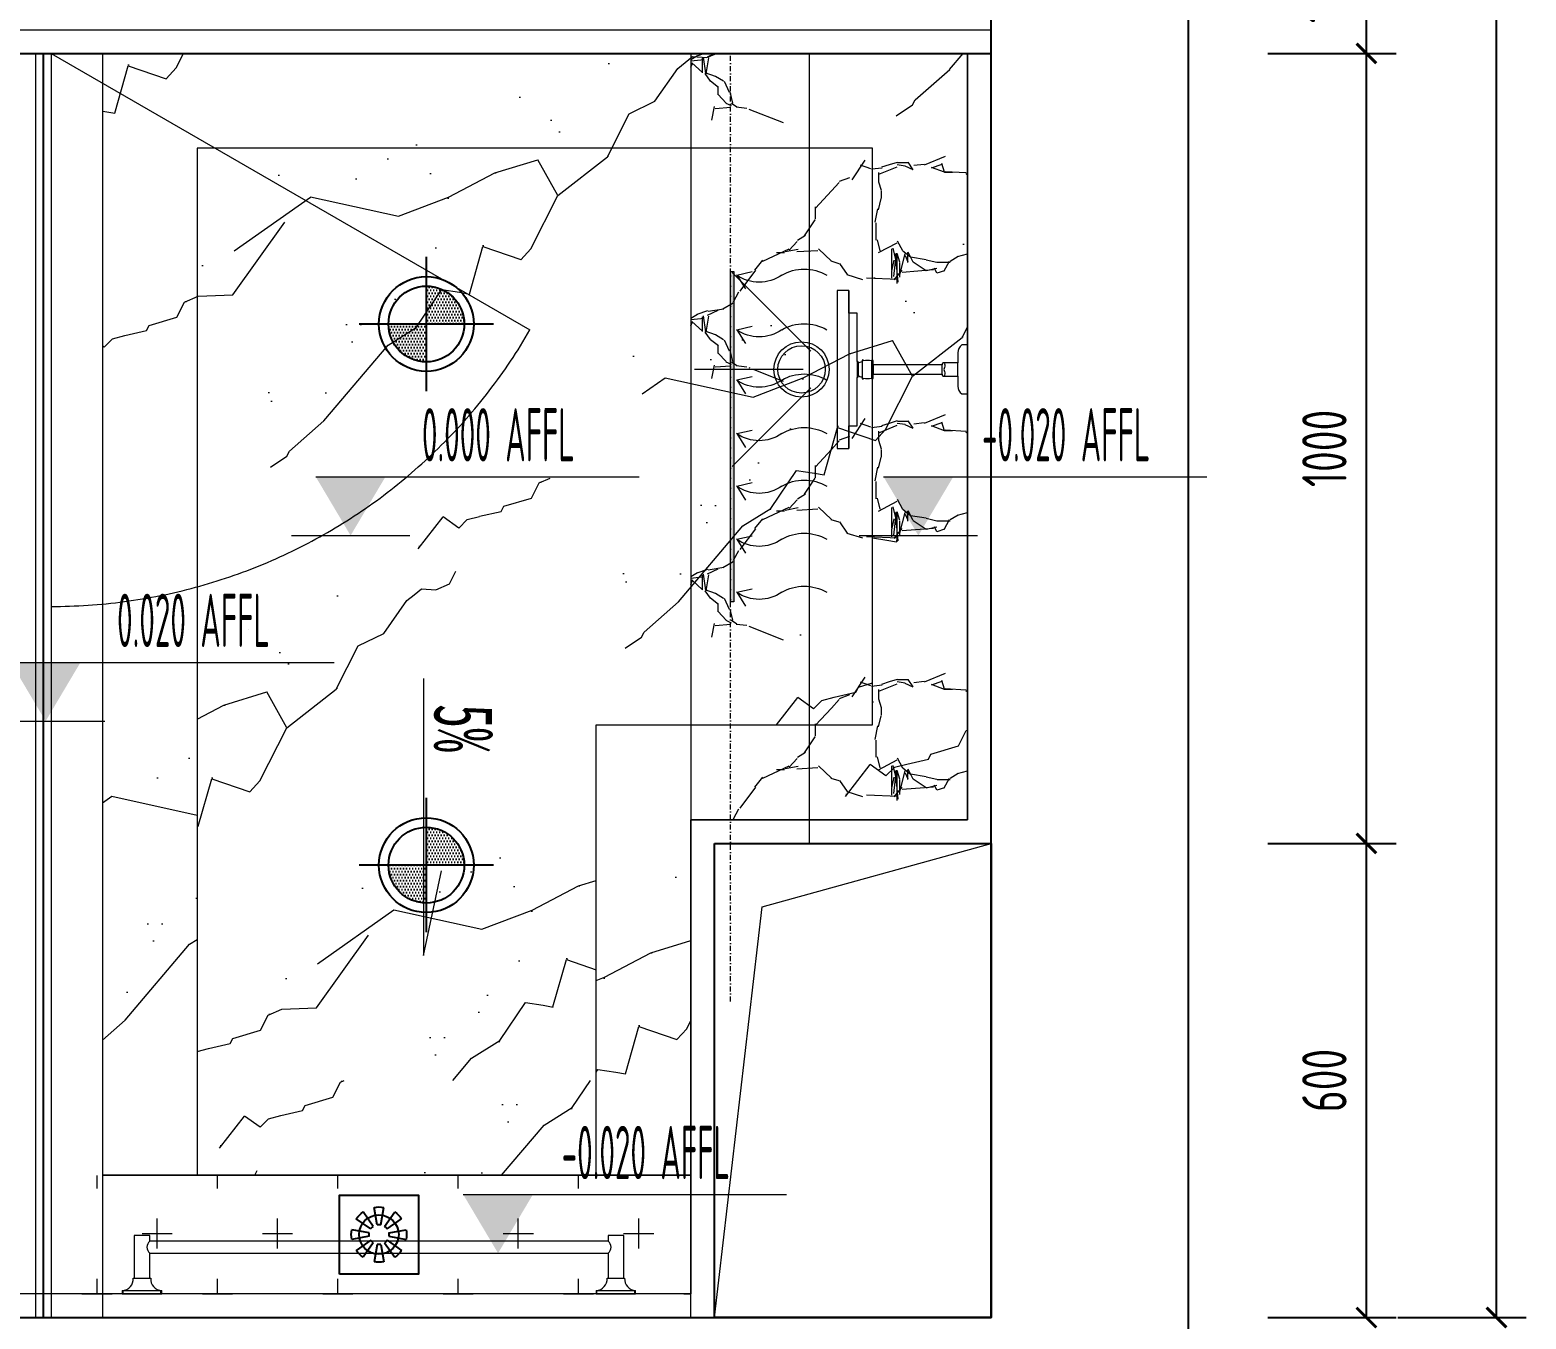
# Model space of a CAD drawing. Header units: millimetres. Extents: x 3162 to 221128, y -144913 to 11496.
# Drawn here: x 20279 to 22174, y -23200 to -21568 of the extents above; entities that cross this region are included whole.
import ezdxf
from ezdxf.enums import TextEntityAlignment as Align

# ---------------------------------------------------------------- set-up
doc = ezdxf.new("R2010")
doc.units = ezdxf.units.MM
doc.header["$LTSCALE"] = 10
doc.linetypes.add('DASHDOT2', pattern=[12.7, 6.35, -3.175, 0, -3.175])
doc.linetypes.add('HIDDEN', pattern=[9.525, 6.35, -3.175])
doc.layers.get('Defpoints').update_dxf_attribs({"color": 250})
for name, color, linetype, lineweight in [('FC-Material【地坪分割线】', 138, 'Continuous', 0), ('FF-Complete【墙体完成线】', 6, 'Continuous', 0), ('FF-FIXT【洁具】', 31, 'Continuous', 0), ('Fine【细线】', 250, 'Continuous', 0), ('RC-dimensions', 44, 'Continuous', 0), ('RC-Lamplight【灯带】', 205, 'DASHDOT2', 0), ('RC-Lamps【天花灯具】', 2, 'Continuous', 0), ('RC-Modelling【天花造型】', 30, 'Continuous', 0)]:
    doc.layers.add(name, color=color, linetype=linetype, lineweight=lineweight)
for name, color, linetype in [('SYMBOL【符号】', 136, 'Continuous'), ('T★★05-天花灯具', 4, 'Continuous'), ('WALL_NEW【新建墙体】', 4, 'Continuous'), ('WALL【墙体】', 7, 'Continuous'), ('图层5', 251, 'Continuous'), ('屋面', 4, 'Continuous')]:
    doc.layers.add(name, color=color, linetype=linetype)
doc.styles.add('尺寸标注', font='ARCHS.SHX', dxfattribs={"width": 0.8})
doc.styles.add('文字', font='')
doc.styles.add('标高', font='ARCHS.SHX', dxfattribs={"width": 0.5})
doc.styles.get('文字').set_extended_font_data('SimSun')
doc.dimstyles.new('海龙1：25', dxfattribs={"dimscale": 25, "dimtxt": 2.25, "dimasz": 1, "dimexe": 1.5, "dimexo": 1, "dimgap": 1, "dimtad": 1, "dimdec": 0, "dimrnd": 5, "dimdsep": 46, "dimtxsty": '尺寸标注', "dimblk": 'ARCHTICK', "dimblk1": 'ARCHTICK', "dimblk2": 'ARCHTICK', "dimcen": 1, "dimclrd": 44, "dimclre": 44, "dimclrt": 2, "dimadec": 0, "dimazin": 0, "dimtfac": 1, "dimtdec": 0, "dimtix": 1, "dimtmove": 2, "dimatfit": 3, "dimldrblk": 'hl_arrow2', "dimfxl": 5, "dimfxlon": 1, "dimarcsym": 0})

# ---------------------------------------------------------------- blocks, each defined once
blk = doc.blocks.new('_ArchTick')
at = {"color": 2, "linetype": 'ByBlock', "const_width": 0.15}
blk.add_lwpolyline([(-0.5, -0.5), (0.5, 0.5)], dxfattribs=at)
blk = doc.blocks.new('*D848')
at = {"layer": 'Defpoints', "color": 0, "transparency": 16777216}
for p in [(21671.4, -22597.6), (21971.4, -22597.6), (21671.4, -23197.6)]:
    blk.add_point(p, dxfattribs=at)
at = {"layer": 'RC-dimensions', "color": 44, "lineweight": -2, "transparency": 16777216}
for p, q in [((21846.4, -22597.6), (22008.9, -22597.6)), ((21971.4, -23197.6), (21971.4, -22597.6)), ((21846.4, -23197.6), (22008.9, -23197.6))]:
    blk.add_line(p, q, dxfattribs=at)
at = {"layer": 'RC-dimensions', "color": 44, "lineweight": -2, "transparency": 16777216, "xscale": 25, "yscale": 25, "zscale": 25}
for p, rotation in [((21971.4, -22597.6), 90), ((21971.4, -23197.6), 270)]:
    blk.add_blockref('_ArchTick', p, dxfattribs=dict(at, rotation=rotation))
at = {"layer": 'RC-dimensions', "color": 2, "transparency": 16777216, "insert": (21918.2, -22897.6), "char_height": 56.25, "attachment_point": 5, "rotation": 90, "style": '尺寸标注'}
blk.add_mtext('600', dxfattribs=at)
blk = doc.blocks.new('hl_arrow2')
at = {"color": 2}
blk.add_line((-0.221, 0), (-1, 0), dxfattribs=at)
blk.add_lwpolyline([(-0.221, 0), (-0.861, -0.689), (-0.654, -0.862), (0, 0), (-0.654, 0.862), (-0.861, 0.689)], close=True, dxfattribs=at)
for points in [[(-0.861, 0.689), (-0.654, 0.862), (-0.221, 0), (0, 0)], [(-0.861, -0.689), (-0.654, -0.862), (-0.221, 0), (0, 0)]]:
    blk.add_solid(points, dxfattribs=at)
blk = doc.blocks.new('*D849')
at = {"layer": 'Defpoints', "color": 0, "transparency": 16777216}
for p in [(21671.4, -21597.6), (21971.4, -21597.6), (21671.4, -22597.6)]:
    blk.add_point(p, dxfattribs=at)
at = {"layer": 'RC-dimensions', "color": 44, "lineweight": -2, "transparency": 16777216}
for p, q in [((21846.4, -21597.6), (22008.9, -21597.6)), ((21971.4, -22597.6), (21971.4, -21597.6)), ((21846.4, -22597.6), (22008.9, -22597.6))]:
    blk.add_line(p, q, dxfattribs=at)
at = {"layer": 'RC-dimensions', "color": 44, "lineweight": -2, "transparency": 16777216, "xscale": 25, "yscale": 25, "zscale": 25}
for p, rotation in [((21971.4, -21597.6), 90), ((21971.4, -22597.6), 270)]:
    blk.add_blockref('_ArchTick', p, dxfattribs=dict(at, rotation=rotation))
at = {"layer": 'RC-dimensions', "color": 2, "transparency": 16777216, "insert": (21918.2, -22097.6), "char_height": 56.25, "attachment_point": 5, "rotation": 90, "style": '尺寸标注'}
blk.add_mtext('1000', dxfattribs=at)
blk = doc.blocks.new('*D850')
at = {"layer": 'Defpoints', "color": 0, "transparency": 16777216}
for p in [(21846.4, -19847.6), (22136.1, -19847.6), (21846.4, -23197.6)]:
    blk.add_point(p, dxfattribs=at)
at = {"layer": 'RC-dimensions', "color": 44, "lineweight": -2, "transparency": 16777216}
for p, q in [((22011.1, -19847.6), (22173.6, -19847.6)), ((22136.1, -23197.6), (22136.1, -19847.6)), ((22011.1, -23197.6), (22173.6, -23197.6))]:
    blk.add_line(p, q, dxfattribs=at)
at = {"layer": 'RC-dimensions', "color": 44, "lineweight": -2, "transparency": 16777216, "xscale": 25, "yscale": 25, "zscale": 25}
for p, rotation in [((22136.1, -19847.6), 90), ((22136.1, -23197.6), 270)]:
    blk.add_blockref('_ArchTick', p, dxfattribs=dict(at, rotation=rotation))
at = {"layer": 'RC-dimensions', "color": 2, "transparency": 16777216, "insert": (22080.6, -21492.6), "char_height": 56.25, "attachment_point": 5, "rotation": 90, "style": '尺寸标注'}
blk.add_mtext('3350', dxfattribs=at)
blk = doc.blocks.new('花洒平面')
at = {"color": 8}
for p, q in [((0, 207.8), (0, 345.7)), ((-23.2, 198.2), (-122.7, 297.6)), ((23.2, 198.2), (122.7, 297.6)), ((100, 150), (-100, 150)), ((10, 139.4), (-10, 139.4)), ((9.5, 133.4), (-9.5, 133.4)), ((7.6, 138.4), (-7.5, 138.4)), ((11, 121.4), (-11, 121.4)), ((6, 119.4), (-6, 119.4)), ((-6.5, 32), (6.5, 32)), ((-8.5, 12), (8.5, 12))]:
    blk.add_line(p, q, dxfattribs=at)
blk.add_lwpolyline([(11, 131.4, 0.992115), (11, 133.4), (9.5, 133.4, 0.130917), (7.6, 138.4), (9.5, 138.4, 0.413995), (10, 139.4), (71.3, 139.4), (71.3, 150), (100, 150), (100, 165), (-100, 165), (-100, 150), (-71.3, 150), (-71.3, 139.4), (-10, 139.4, 0.413995), (-9.5, 138.4), (-7.5, 138.4, 0.130917), (-9.5, 133.4), (-11, 133.4, 0.992115), (-11, 131.4, 0.003958), (-11, 131.4, 0.080962), (-11, 121.4, 1), (-11, 119.4), (-6, 119.4), (-6, 32), (-6.5, 32, 0.414214), (-8.5, 30), (-8.5, 12), (-21, 12, 0.261972), (-31, 7), (-31, 0), (31, 0), (31, 7, 0.261972), (21, 12), (8.5, 12), (8.5, 30, 0.414214), (6.5, 32), (6, 32), (6, 119.4), (11, 119.4, 1), (11, 121.4, 0.080962), (11, 131.4)], format="xyb")
blk.add_lwpolyline([(8.5, 30, -0.375464), (2.6, 29, 0.238002), (-2.6, 29, -0.375464), (-8.5, 30)], format="xyb", dxfattribs=at)
for radius in [35, 30]:
    blk.add_circle((0, 210), radius, dxfattribs=at)
blk = doc.blocks.new('DOORBLK101')
blk.add_line((-0.5, 0), (0, 0.866))
at = {"color": 8, "linetype": 'HIDDEN', "ltscale": 10}
blk.add_arc((-0.5, 0), 1, 0, 60, dxfattribs=at)
blk = doc.blocks.new('*D853')
at = {"layer": 'Defpoints', "color": 0, "transparency": 16777216}
for p in [(21671.4, -21447.6), (21971.4, -21447.6), (21671.4, -21597.6)]:
    blk.add_point(p, dxfattribs=at)
at = {"layer": 'RC-dimensions', "color": 44, "lineweight": -2, "transparency": 16777216}
for p, q in [((21846.4, -21447.6), (22008.9, -21447.6)), ((21971.4, -21597.6), (21971.4, -21447.6)), ((21846.4, -21597.6), (22008.9, -21597.6))]:
    blk.add_line(p, q, dxfattribs=at)
at = {"layer": 'RC-dimensions', "color": 44, "lineweight": -2, "transparency": 16777216, "xscale": 25, "yscale": 25, "zscale": 25}
for p, rotation in [((21971.4, -21447.6), 90), ((21971.4, -21597.6), 270)]:
    blk.add_blockref('_ArchTick', p, dxfattribs=dict(at, rotation=rotation))
at = {"layer": 'RC-dimensions', "color": 2, "transparency": 16777216, "insert": (21918.2, -21522.6), "char_height": 56.25, "attachment_point": 5, "rotation": 90, "style": '尺寸标注'}
blk.add_mtext('150', dxfattribs=at)
blk = doc.blocks.new('海龙工具_毛巾架平面')
at = {"linetype": 'ByBlock', "lineweight": 0}
for p, q in [((-323.6, 0.4), (-323.6, 4.4)), ((-275.6, 0.4), (-275.6, 4.4)), ((276.4, 0.4), (276.4, 4.4)), ((324.4, 0.4), (324.4, 4.4))]:
    blk.add_line(p, q, dxfattribs=at)
for points in [[(-289.6, 66.9), (-289.6, 74.4), (-309.6, 74.4), (-309.6, 20.4)], [(290.4, 66.9), (-289.6, 66.9)], [(310.4, 20.2), (310.4, 74.4), (290.4, 74.4), (290.4, 66.9)], [(-289.6, 20.2), (-289.6, 51.9)], [(-289.6, 51.9), (290.4, 51.9)], [(290.4, 51.9), (290.4, 20.4)]]:
    blk.add_lwpolyline(points)
for points in [[(-324.6, 4.4, 0.406293), (-310.6, 20.4), (-288.6, 20.4, 0.411692), (-274.6, 4.4)], [(275.4, 4.4, 0.406293), (289.4, 20.4), (311.4, 20.4, 0.411692), (325.4, 4.4)]]:
    blk.add_lwpolyline(points, format="xyb", dxfattribs=at)
for points in [[(-274.6, 0.4), (-274.6, 4.4), (-324.6, 4.4), (-324.6, 0.4)], [(325.4, 0.4), (325.4, 4.4), (275.4, 4.4), (275.4, 0.4)]]:
    blk.add_lwpolyline(points, close=True, dxfattribs=at)
at = {"color": 250}
for centre, start, end in [((-284.3, 59.4), 125.0015, 234.9985), ((285.2, 59.4), 305.0015, 54.9985)]:
    blk.add_arc(centre, 9.16, start, end, dxfattribs=at)
blk = doc.blocks.new('卫_毛巾架')
blk.add_blockref('海龙工具_毛巾架平面', (0, -0.4))
blk = doc.blocks.new('排气')
at = {"lineweight": 0}
blk.add_hatch(color=256, dxfattribs=at).paths.add_polyline_path([(5.5, 266.1), (0, 266.1), (0, -266.1), (5.5, -266.1)])
for p, q in [((10.1, 250.8), (24.3, 273.1)), ((10.1, 250.8), (35.1, 245.1)), ((10.1, 165.3), (24.3, 187.7)), ((10.1, 165.3), (35.1, 159.7)), ((10.1, 79.9), (24.3, 102.2)), ((10.1, 79.9), (35.1, 74.2)), ((10.1, -4.8), (24.3, 17.5)), ((10.1, -4.8), (35.1, -10.5)), ((10.1, -91.2), (24.3, -68.8)), ((10.1, -91.2), (35.1, -96.8)), ((10.1, -172.1), (24.3, -149.8)), ((10.1, -172.1), (35.1, -177.8)), ((10.1, -260.1), (24.3, -237.8)), ((10.1, -260.1), (35.1, -265.8))]:
    blk.add_line(p, q, dxfattribs=at)
blk.add_lwpolyline([(5.5, 266.1), (0, 266.1), (0, -266.1), (5.5, -266.1)], close=True, dxfattribs=at)
for centre, major_axis, start_param, end_param in [((46.3, 199.4), (44.5, 44.5), 0.170276, 1.40052), ((118.9, 313.4), (51.2, -51.2), 4.972928, 6.022646), ((46.3, 114), (44.5, 44.5), 0.170276, 1.40052), ((118.9, 228), (51.2, -51.2), 4.972928, 6.022646), ((46.3, 28.5), (44.5, 44.5), 0.170276, 1.40052), ((118.9, 142.5), (51.2, -51.2), 4.972928, 6.022646), ((46.3, -56.2), (44.5, 44.5), 0.170276, 1.40052), ((118.9, 57.8), (51.2, -51.2), 4.972928, 6.022646), ((46.3, -142.5), (44.5, 44.5), 0.170276, 1.40052), ((118.9, -28.5), (51.2, -51.2), 4.972928, 6.022646), ((46.3, -223.5), (44.5, 44.5), 0.170276, 1.40052), ((118.9, -109.5), (51.2, -51.2), 4.972928, 6.022646), ((46.3, -311.5), (44.5, 44.5), 0.170276, 1.40052), ((118.9, -197.5), (51.2, -51.2), 4.972928, 6.022646)]:
    blk.add_ellipse(centre, major_axis=major_axis, ratio=1, start_param=start_param, end_param=end_param, dxfattribs=at)
blk = doc.blocks.new('海龙_05068579')
at = {"layer": 'T★★05-天花灯具'}
h = blk.add_hatch(dxfattribs=at)
h.set_pattern_fill('DOTS', color=250, scale=300.055998, style=0)
h.set_pattern_definition([(0, (-1006.7902, 1050.705), (1.905356, 3.810711), [0, -3.810711])])
edge = h.paths.add_edge_path()
edge.add_line((0, 48), (0, 0))
edge.add_line((0, 0), (48, 0))
edge.add_ellipse((0, 0), major_axis=(33.9, 33.9), ratio=1, start_angle=315, end_angle=405)
edge = h.paths.add_edge_path()
edge.add_line((0, 0), (-48, 0))
edge.add_ellipse((0, 0), major_axis=(33.9, 33.9), ratio=1, start_angle=135, end_angle=225)
edge.add_line((0, -48), (0, 0))
at = {"layer": 'T★★05-天花灯具', "color": 8}
for p, q in [((0, -85), (0, 85)), ((85, 0), (-85, 0))]:
    blk.add_line(p, q, dxfattribs=at)
at = {"layer": 'T★★05-天花灯具'}
blk.add_ellipse((0, 0), major_axis=(42.4, 42.4), ratio=1, start_param=5.497787, end_param=11.780972, dxfattribs=at)
at = {"layer": 'T★★05-天花灯具', "color": 8}
blk.add_ellipse((0, 0), major_axis=(33.9, 33.9), ratio=1, start_param=5.497787, end_param=11.780972, dxfattribs=at)
blk = doc.blocks.new('dsfdsdgds')
at = {"layer": '图层5'}
for p, q in [((372350.7, 3775), (372337.8, 3793.4)), ((372355.7, 3777.1), (372351.8, 3799.2)), ((372360, 3777.1), (372363.9, 3799.2)), ((372365.1, 3775), (372377.9, 3793.4)), ((372345.5, 3766.9), (372323.4, 3770.8)), ((372347.6, 3771.9), (372329.2, 3784.8)), ((372368.2, 3771.9), (372386.5, 3784.8)), ((372370.2, 3766.9), (372392.3, 3770.8)), ((372345.5, 3762.5), (372323.4, 3758.6)), ((372347.6, 3757.5), (372329.2, 3744.6)), ((372350.7, 3754.4), (372337.8, 3736)), ((372355.7, 3752.3), (372351.8, 3730.2)), ((372360, 3752.3), (372363.9, 3730.2)), ((372365.1, 3754.4), (372377.9, 3736)), ((372368.2, 3757.5), (372386.5, 3744.6)), ((372370.2, 3762.5), (372392.3, 3758.6))]:
    blk.add_line(p, q, dxfattribs=at)
for radius, start, end in [(35, 125, 145), (35, 80, 100), (35, 35, 55), (35, 170, 190), (12.6, 125, 145), (12.6, 80, 100), (12.6, 35, 55), (35, 350, 10), (12.6, 170, 190), (12.6, 215, 235), (12.6, 260, 280), (12.6, 305, 325), (12.6, 350, 10), (35, 215, 235), (35, 305, 325), (35, 260, 280)]:
    blk.add_arc((372357.9, 3764.7), radius, start, end, dxfattribs=at)
at = {"layer": '屋面'}
blk.add_lwpolyline([(372307.9, 3714.7), (372407.9, 3714.7), (372407.9, 3814.7), (372307.9, 3814.7)], close=True, dxfattribs=at)
blk = doc.blocks.new('hl_ElevationD-A2')
blk.add_hatch(color=150).paths.add_polyline_path([(1.469, 2.475), (0, 0), (-1.469, 2.475)])
at = {"color": 150}
for p, q in [((-1.469, 2.475), (12.173, 2.475)), ((-2.5, 0), (2.5, 0))]:
    blk.add_line(p, q, dxfattribs=at)
blk.add_lwpolyline([(0.998, 2.475), (1.469, 2.475)], dxfattribs=at)
at = {"color": 2, "style": '标高', "width": 0.8, "flags": 8}
blk.add_attdef('HEIGHT', text='', height=2.25, dxfattribs=at).set_placement((6.234, 4.25), align=Align.MIDDLE_CENTER)
blk = doc.blocks.new('hl_Connection-A2')
at = {"color": 130, "linetype": 'Continuous'}
blk.add_lwpolyline([(0, 0), (14.018, 0), (9.738, 0.897)], dxfattribs=at)
at = {"color": 2, "style": '文字', "width": 0.6}
blk.add_text('5%%%', height=3, dxfattribs=at).set_placement((1.285, 0.553))

msp = doc.modelspace()

# ---------------------------------------------------------------- hatches: boundary and pattern name
at = {"layer": 'FC-Material【地坪分割线】'}
h = msp.add_hatch(dxfattribs=at)
h.set_pattern_fill('大理石', color=8, scale=80, angle=333, style=0, pattern_type=2)
h.set_pattern_definition([(14.987, (19696.58, -23306.99), (1241.3514, 215.9785), [16.144, -3374.17]), (41.1986, (19471.3, -23220.48), (1135.501, 1118.3906), [58.16, -4013.025]), (33.9454, (19447.53, -23240.694), (792.284, 444.7898), [24.71, -5164.29]), (63, (19468.03, -23226.9), (449.07, -228.81), [7.2, -748.8]), (44.565, (19685.77, -23317.64), (343.217, 673.6), [15.18, -1578.61]), (144.4692, (19685.77, -23317.64), (-449.0673, 228.8112), [24.27, -5072.116]), (52.2157, (19634.58, -23344.08), (1821.9346, 2465.5925), [51.306, -5335.84]), (35.133, (19401.312, -22966.641), (3512.35322, 2452.75984), [118.095, -24681.828]), (333, (19458.1, -22871.2), (343.22, 673.6), [0, -504]), (37.983, (19811.323, -22896.766), (1927.785, 1563.1804), [79.454, -8263.23]), (54.4391, (19848.882, -23251.255), (3987.08591, 5604.78592), [112.857, -23587.202]), (55.875, (19631.88, -23063.92), (2165.15134, 3139.19346), [58.048, -12132.085]), (49.7595, (19515.06, -23182.173), (1478.71774, 1791.99157), [125.743, -13077.228]), (333, (19445.2, -23146.2), (343.22, 673.6), [0, -504]), (333, (19448.8, -23157.06), (343.22, 673.6), [0, -504]), (333, (19517.64, -23146.74), (343.22, 673.6), [0, -504]), (333, (19543.6, -23060.1), (343.22, 673.6), [0, -504]), (32.0362, (19596.29, -23086.19), (792.2841, 444.78976), [41.983, -8774.416]), (333, (19631.2, -23065.14), (343.22, 673.6), [0, -504]), (333, (19561.7, -23060.2), (343.22, 673.6), [0, -504]), (333, (19605.4, -23028), (343.22, 673.6), [0, -504]), (333, (19550.7, -23081.85), (343.22, 673.6), [0, -504]), (23.1944, (19787.63, -23260.45), (792.284, 444.7897), [18.745, -3917.62]), (63, (19777.83, -23279.7), (449.07, -228.81), [21.6, -734.4]), (16.6678, (19742.86, -23290.163), (2033.6355, 660.7682), [36.497, -7627.784]), (63, (19739.6, -23296.6), (449.07, -228.81), [7.2, -748.8]), (12.8056, (19712.176, -23302.81), (1241.3514, 215.9785), [28.117, -5876.43]), (333, (19669.2, -23223.95), (343.22, 673.6), [0, -504]), (333, (19789.3, -23259.55), (343.22, 673.6), [0, -504]), (333, (19789.3, -23259.55), (343.22, 673.6), [0, -504]), (2.3578, (19804.86, -23253.07), (1690.4187, -12.8327), [44.06, -4582.047]), (333, (19810.5, -23214.2), (343.22, 673.6), [0, -504]), (119.31, (19811.32, -22896.766), (-554.9178, 1131.2233), [51.92, -5399.674]), (341.1301, (19716.377, -22961.52), (4833.88966, -1614.51117), [50.912, -10640.542]), (20.8624, (19609.334, -22923.14), (2825.9196, 1105.55794), [67.967, -14205.113]), (347.6209, (19497.892, -22898.68), (3037.62054, -699.2663), [114.095, -11865.847]), (333, (19555.84, -22875.56), (343.22, 673.6), [0, -504]), (351.435, (19664.44, -23015.866), (2139.486, -241.644), [22.77, -4758.595]), (349.699, (19686.96, -23019.26), (449.067, -228.811), [12.53, -2618.43]), (74.0937, (19699.285, -23021.497), (1504.3831, 5172.8289), [62.365, -13034.362]), (333, (19656.6, -22963.2), (343.22, 673.6), [0, -504]), (333, (19716.8, -22960.1), (343.22, 673.6), [0, -504]), (333, (19616.44, -23006.35), (343.22, 673.6), [0, -504]), (333, (19632.2, -22832.7), (343.22, 673.6), [0, -504]), (333, (19595.86, -22850.5), (343.22, 673.6), [0, -504]), (17.1449, (19731.575, -22868.254), (2033.6355, 660.76822), [56.858, -11883.262]), (27.583, (19672.845, -22898.935), (792.2841, 444.7897), [66.261, -13848.61]), (333, (19732.4, -22868.1), (343.22, 673.6), [0, -504]), (333, (19650.04, -22869.1), (343.22, 673.6), [0, -504]), (333, (19732.4, -22868.1), (343.22, 673.6), [0, -504]), (333, (19672.4, -22900), (343.22, 673.6), [0, -504]), (48.0686, (19764.55, -22977.99), (1478.7177, 1791.9916), [18.63, -3893.46]), (63, (19777, -22964.13), (449.07, -228.81), [75.6, -680.4]), (23.1944, (19999.95, -22722.17), (792.284, 444.7897), [18.745, -3917.62]), (333, (19802.6, -22801.5), (343.22, 673.6), [0, -504]), (333, (19813.4, -22816.05), (343.22, 673.6), [0, -504]), (333, (19763, -22772.2), (343.22, 673.6), [0, -504]), (333, (19875.6, -22729.7), (343.22, 673.6), [0, -504]), (26.13, (19901.73, -22793.34), (792.2841, 444.7897), [36, -7524]), (63, (19873.95, -22847.87), (449.07, -228.81), [61.2, -694.8]), (333, (19874.6, -22846.8), (343.22, 673.6), [0, -504]), (356.1986, (19981.71, -22720.96), (1690.4187, -12.8327), [18.28, -3820.07]), (39.0375, (19972.53, -22728.4), (1135.501, 1118.391), [11.82, -2470.09]), (39.0375, (19963.35, -22735.85), (1135.501, 1118.391), [11.82, -2470.09]), (54.8699, (19934.053, -22777.483), (2165.1514, 3139.19345), [50.912, -10640.542]), (63, (20017.2, -22714.8), (449.07, -228.81), [18, -738]), (333, (19979.3, -22667.2), (343.22, 673.6), [0, -504])])
h.paths.add_polyline_path([(20221.2, -21597.6), (19296.2, -21597.6), (19296.2, -23167.6), (20221.2, -23167.6)])
h.paths.add_polyline_path([(19850.8, -22767.6, -1), (19740.8, -22767.6, -1)], flags=16)
h.paths.add_polyline_path([(19821.3, -22135.1), (20185.5, -22135.1), (20185.5, -22025.4), (19821.3, -22025.4)], flags=24)
h.paths.add_polyline_path([(21346.2, -21717.6), (20491.2, -21717.6), (20491.2, -22897.6), (20996.2, -22897.6), (20996.2, -22447.6), (21346.2, -22447.6)])
h.paths.add_polyline_path([(20304.2, -22370.1), (20668.4, -22370.1), (20668.4, -22260.4), (20304.2, -22260.4)], flags=17)
h.paths.add_polyline_path([(20690.2, -22135.1), (21054.4, -22135.1), (21054.4, -22025.4), (20690.2, -22025.4)], flags=16)
h.paths.add_polyline_path([(20773.4, -22402.8), (20773.4, -22503.3), (20882.7, -22503.3), (20882.7, -22402.8)], flags=16)
h.paths.add_polyline_path([(20491.2, -21717.6), (21346.2, -21717.6), (21346.2, -22207.8), (21466.2, -22207.8), (21466.2, -21597.6), (20371.2, -21597.6), (20371.2, -22368.5), (20491.2, -22368.5)])
h.paths.add_polyline_path([(20304.2, -22370.1), (20668.4, -22370.1), (20668.4, -22260.4), (20304.2, -22260.4)], flags=17)
h.paths.add_polyline_path([(21392.2, -22135.1), (21790.2, -22135.1), (21790.2, -22025.4), (21392.2, -22025.4)])
h = msp.add_hatch(dxfattribs=at)
h.set_pattern_fill('大理石', color=8, scale=80, angle=333, style=0, pattern_type=2)
h.set_pattern_definition([(14.987, (19576.58, -21586.94), (1241.3514, 215.9785), [16.144, -3374.17]), (41.1986, (19351.3, -21500.44), (1135.501, 1118.3906), [58.16, -4013.025]), (33.9454, (19327.53, -21520.65), (792.284, 444.7898), [24.71, -5164.29]), (63, (19348.03, -21506.85), (449.07, -228.81), [7.2, -748.8]), (44.565, (19565.77, -21597.6), (343.217, 673.6), [15.18, -1578.61]), (144.4692, (19565.77, -21597.59), (-449.0673, 228.8112), [24.27, -5072.116]), (52.2157, (19514.58, -21624.04), (1821.9346, 2465.5925), [51.306, -5335.84]), (35.133, (19281.312, -21246.596), (3512.35322, 2452.75984), [118.095, -24681.828]), (333, (19338.1, -21151.1), (343.22, 673.6), [0, -504]), (37.9831, (19691.323, -21176.72), (1927.785, 1563.1804), [79.454, -8263.23]), (54.4391, (19728.882, -21531.21), (3987.08591, 5604.78592), [112.857, -23587.202]), (55.875, (19511.88, -21343.874), (2165.15134, 3139.19346), [58.048, -12132.085]), (49.7595, (19395.06, -21462.128), (1478.71774, 1791.99157), [125.743, -13077.228]), (333, (19325.2, -21426.1), (343.22, 673.6), [0, -504]), (333, (19328.8, -21437), (343.22, 673.6), [0, -504]), (333, (19397.64, -21426.7), (343.22, 673.6), [0, -504]), (333, (19423.6, -21340), (343.22, 673.6), [0, -504]), (32.0362, (19476.29, -21366.144), (792.2841, 444.78976), [41.983, -8774.416]), (333, (19511.2, -21345.1), (343.22, 673.6), [0, -504]), (333, (19441.7, -21340.2), (343.22, 673.6), [0, -504]), (333, (19485.4, -21307.9), (343.22, 673.6), [0, -504]), (333, (19430.7, -21361.8), (343.22, 673.6), [0, -504]), (23.1944, (19667.63, -21540.4), (792.284, 444.7897), [18.745, -3917.62]), (63, (19657.83, -21559.65), (449.07, -228.81), [21.6, -734.4]), (16.6678, (19622.86, -21570.12), (2033.6355, 660.7682), [36.497, -7627.784]), (63, (19619.6, -21576.53), (449.07, -228.81), [7.2, -748.8]), (12.8056, (19592.176, -21582.766), (1241.3514, 215.9785), [28.117, -5876.43]), (333, (19549.2, -21503.9), (343.22, 673.6), [0, -504]), (333, (19669.3, -21539.5), (343.22, 673.6), [0, -504]), (333, (19669.3, -21539.5), (343.22, 673.6), [0, -504]), (2.3578, (19684.86, -21533.02), (1690.4187, -12.8327), [44.06, -4582.047]), (333, (19690.5, -21494.16), (343.22, 673.6), [0, -504]), (119.31, (19691.32, -21176.72), (-554.9178, 1131.2233), [51.92, -5399.674]), (341.1301, (19596.377, -21241.474), (4833.88966, -1614.51117), [50.912, -10640.542]), (20.8624, (19489.334, -21203.095), (2825.9196, 1105.55794), [67.967, -14205.113]), (347.6209, (19377.892, -21178.635), (3037.62054, -699.2663), [114.095, -11865.847]), (333, (19435.84, -21155.5), (343.22, 673.6), [0, -504]), (351.435, (19544.44, -21295.82), (2139.486, -241.644), [22.77, -4758.595]), (349.699, (19566.96, -21299.21), (449.067, -228.811), [12.53, -2618.43]), (74.0937, (19579.285, -21301.452), (1504.3831, 5172.8289), [62.365, -13034.362]), (333, (19536.6, -21243.2), (343.22, 673.6), [0, -504]), (333, (19596.8, -21240.1), (343.22, 673.6), [0, -504]), (333, (19496.44, -21286.3), (343.22, 673.6), [0, -504]), (333, (19512.2, -21112.7), (343.22, 673.6), [0, -504]), (333, (19475.86, -21130.5), (343.22, 673.6), [0, -504]), (17.1449, (19611.575, -21148.21), (2033.6355, 660.76822), [56.858, -11883.262]), (27.583, (19552.845, -21178.89), (792.2841, 444.78971), [66.261, -13848.61]), (333, (19612.4, -21148.1), (343.22, 673.6), [0, -504]), (333, (19530.04, -21149), (343.22, 673.6), [0, -504]), (333, (19612.4, -21148.1), (343.22, 673.6), [0, -504]), (333, (19552.4, -21180), (343.22, 673.6), [0, -504]), (48.0686, (19644.55, -21257.94), (1478.7177, 1791.9916), [18.63, -3893.46]), (63, (19657, -21244.1), (449.07, -228.81), [75.6, -680.4]), (23.1944, (19879.95, -21002.12), (792.284, 444.7897), [18.745, -3917.62]), (333, (19682.6, -21081.44), (343.22, 673.6), [0, -504]), (333, (19693.4, -21096), (343.22, 673.6), [0, -504]), (333, (19643, -21052.2), (343.22, 673.6), [0, -504]), (333, (19755.6, -21009.6), (343.22, 673.6), [0, -504]), (26.13, (19781.73, -21073.293), (792.2841, 444.7897), [36, -7524]), (63, (19753.95, -21127.8), (449.07, -228.81), [61.2, -694.8]), (333, (19754.6, -21126.8), (343.22, 673.6), [0, -504]), (356.1986, (19861.71, -21000.91), (1690.4187, -12.8327), [18.28, -3820.07]), (39.0375, (19852.53, -21008.36), (1135.501, 1118.391), [11.82, -2470.09]), (39.0375, (19843.35, -21015.8), (1135.501, 1118.391), [11.82, -2470.09]), (54.8699, (19814.053, -21057.44), (2165.1514, 3139.19345), [50.912, -10640.542]), (63, (19897.2, -20994.74), (449.07, -228.81), [18, -738]), (333, (19859.3, -20947.16), (343.22, 673.6), [0, -504])])
h.paths.add_polyline_path([(20491.2, -22368.5), (20371.2, -22368.5), (20371.2, -23017.6), (21116.2, -23017.6), (21116.2, -22567.6), (21466.2, -22567.6), (21466.2, -22207.8), (21346.2, -22207.8), (21346.2, -22447.6), (20996.2, -22447.6), (20996.2, -22897.6), (20491.2, -22897.6)])
h.paths.add_polyline_path([(20860, -23043.6), (21258, -23043.6), (21258, -22933.9), (20860, -22933.9)], flags=9)
h = msp.add_hatch(dxfattribs=at)
h.set_pattern_fill('CROSS', color=8, scale=12, style=0)
h.set_pattern_definition([(0, (20345.14, -23167.63), (76.2, 76.2), [38.1, -114.3]), (90, (20364.19, -23186.68), (-76.2, 76.2), [38.1, -114.3])])
h.paths.add_polyline_path([(20345.1, -23017.6), (20345.1, -23167.6), (21116.2, -23167.6), (21116.2, -23018.4), (21114.4, -23018.4), (21040.3, -23018.4)])
h.paths.add_polyline_path([(20771.2, -23142.6), (20671.2, -23142.6), (20671.2, -23042.6), (20771.2, -23042.6)], flags=16)
at = {"layer": 'FF-FIXT【洁具】'}
h = msp.add_hatch(dxfattribs=at)
h.set_pattern_fill('AA大理石深SC800', color=8, scale=700, style=0, pattern_type=2)
h.set_pattern_definition([(177.769103, (2591073.56, -1724473.646), (-700.00002183, -2.69e-05), [40.03034, -8366.3405]), (28.1136392, (2591053.56, -1724436.248), (700.0000028, 327.23196765), [26.45461, -5529.00824]), (76.6298055, (2591053.56, -1724383.27), (-1.05e-05, 327.2319275), [14.41496, -3012.71901]), (106.992819, (2591056.89, -1724359.89), (6.7e-06, 327.2319222), [11.40566, -2383.78875]), (21.8355897, (2591053.56, -1724336.52), (699.99999517, 327.2319006), [25.13679, -5253.58526]), (17.3096175, (2591056.89, -1724330.29), (700.0000145, 327.231969), [10.47438, -2189.14444]), (162.690382, (2591033.56, -1724472.09), (-700.0000325, 327.231908), [20.94876, -2178.67006]), (125.490837, (2591013.56, -1724465.85), (-4.3e-05, 327.231901), [17.22434, -1188.48149]), (162.690382, (2591003.56, -1724451.83), (-700.0000325, 327.231908), [10.47438, -2189.14444]), (136.925518, (2590993.56, -1724448.71), (-2e-05, 327.23191), [22.8165, -935.47517]), (3.3442344, (2590950.226, -1724434.69), (700.000013, 4.667e-05), [26.71214, -5582.84048]), (10.5914065, (2590933.56, -1724437.806), (1400.000031, 327.2319727), [16.95554, -3543.70772]), (0, (2590923.56, -1724437.8), (700, 327.23194), [10, -689.99994]), (103.370194, (2591053.56, -1724436.25), (-5.48e-05, 327.2319113), [14.41489, -3012.71901]), (90, (2591050.2, -1724422.2), (700, -4e-14), [10.90773, -316.32419]), (90, (2591050.2, -1724411.3), (700, -4e-14), [10.90773, -316.32419]), (78.995121, (2591050.226, -1724400.41), (-2.72e-05, 327.2319559), [17.46185, -3649.52189]), (90, (2591053.56, -1724349), (700, -4e-14), [12.46598, -314.76592]), (6.6658365, (2591043.56, -1724331.845), (699.9999705, 1.27e-05), [13.42411, -2805.63262]), (160.679045, (2591043.56, -1724331.845), (-699.9999937, 327.231933), [14.12908, -2952.97835]), (47.485996, (2590760.226, -1724537.534), (700.0000005, 654.4639248), [14.79793, -3092.76646]), (6.1571803, (2590770.226, -1724526.626), (2800.00001973, 327.23192843), [43.58473, -9109.2134]), (31.9352432, (2590813.56, -1724521.95), (699.9999716, 327.2319319), [11.78345, -2462.74511]), (19.3209546, (2590823.56, -1724515.72), (699.999996, 327.2319281), [14.12908, -2952.97835]), (8.8568723, (2590836.89, -1724511.04), (699.9999635, 5.46e-05), [20.24134, -2105.10111]), (30.29957, (2590856.89, -1724507.93), (700.0000166, 327.2319738), [15.44284, -3227.55244]), (61.8626245, (2590870.23, -1724500.14), (-3.7e-05, 327.231936), [14.13664, -1470.21231]), (52.9473395, (2590876.893, -1724487.67), (700.00000455, 981.6958246), [33.192334, -6937.19747]), (51.263996, (2590896.89, -1724461.18), (699.999997, 981.6958529), [15.98128, -3340.08304]), (25.054876, (2590906.9, -1724448.7), (700, -3e-06), [36.79571, -735.91427]), (47.485996, (2590940.226, -1724433.13), (700.0000005, 654.4639248), [14.79793, -3092.76646]), (31.9352432, (2590950.23, -1724422.22), (699.9999716, 327.2319319), [11.78345, -2462.74511]), (56.6470201, (2590960.226, -1724415.99), (700.0000012, 981.6958188), [24.25143, -5068.55181]), (90, (2590973.56, -1724395.7), (700, -4e-14), [15.582476, -311.64945]), (47.485996, (2590973.56, -1724380.15), (700.0000005, 654.4639248), [29.59586, -3077.96853]), (47.485996, (2590993.56, -1724358.335), (700.0000005, 654.4639248), [14.79793, -3092.76646]), (19.3209546, (2591003.56, -1724347.43), (699.999996, 327.2319281), [14.12908, -2952.97835]), (56.2378233, (2591016.893, -1724342.753), (699.99996254, 981.69585345), [29.98968, -6267.84088]), (25.054876, (2590836.9, -1724517.28), (700, -3e-06), [14.71827, -757.99171]), (80.6556929, (2590833.56, -1724537.534), (2.62e-05, 327.2319152), [20.52967, -4290.69354]), (160.679045, (2590846.89, -1724542.21), (-699.9999937, 327.231933), [14.12908, -2952.97835]), (148.064756, (2590856.89, -1724548.44), (-699.999967, 327.2319416), [11.78345, -2462.74511]), (115.424913, (2590863.56, -1724562.466), (-700.000029, 1636.1597197), [15.52817, -3245.38277]), (103.370194, (2590866.89, -1724576.49), (-5.48e-05, 327.2319113), [14.41489, -3012.71901]), (144.961427, (2590873.56, -1724581.16), (-700.0000265, 654.4638884), [8.14233, -1701.74844]), (173.334163, (2590886.89, -1724582.72), (-699.9999705, 1.88e-05), [13.42411, -2805.63262]), (158.418473, (2590930.226, -1724599.864), (-4199.99999472, 1636.15974199), [46.60026, -9739.4493]), (78.995121, (2590843.56, -1724598.305), (-2.72e-05, 327.2319559), [17.46185, -3649.52189]), (4.4550498, (2590846.89, -1724581.165), (700.0000104, 4.37e-05), [20.0606, -4192.66778]), (154.945124, (2590866.9, -1724579.6), (-700, -9e-07), [7.35917, -765.35081]), (132.514004, (2590860.226, -1724576.49), (-699.9999993, 654.463926), [14.79793, -3092.76646]), (90, (2590850.2, -1724565.6), (700, -4e-14), [9.34949, -317.88246]), (142.076999, (2590850.23, -1724556.23), (-700.0000235, 654.463844), [12.67686, -2649.46857]), (125.490837, (2590840.23, -1724548.44), (-4.3e-05, 327.231901), [11.48294, -1194.22296]), (99.344307, (2590833.56, -1724539.09), (-2.57e-05, 327.2319152), [20.5296, -4290.69354]), (90, (2590830.2, -1724537.5), (700, -4e-14), [18.69897, -308.53291]), (136.925518, (2590830.23, -1724537.53), (-2e-05, 327.23191), [18.2532, -940.03847]), (70.3775316, (2590813.56, -1724534.42), (1.97e-05, 327.231914), [9.92593, -2074.51804]), (175.54495, (2590813.56, -1724534.42), (-700.0000158, -2.36e-05), [40.1212, -4172.60718]), (148.064756, (2591410.23, -1724610.77), (-699.999967, 327.2319416), [23.56697, -2450.96166]), (35.0385725, (2591370.23, -1724606.1), (700.000032, 654.463882), [8.14233, -1701.74844]), (6.6658365, (2591386.89, -1724606.1), (699.9999705, 1.27e-05), [13.42411, -2805.63262]), (162.690382, (2591376.89, -1724613.89), (-700.0000325, 327.231908), [10.47438, -2189.14444]), (64.5750864, (2591363.56, -1724641.936), (699.9999829, 1636.1597424), [31.05627, -3229.8546]), (0, (2591370.23, -1724606.1), (700, 327.23194), [16.666664, -683.33328]), (118.137375, (2591413.56, -1724617), (-2.2e-05, 327.231903), [7.06832, -1477.28063]), (157.435521, (2591443.56, -1724629.47), (-699.9999875, 327.23189523), [32.48693, -6789.76837]), (136.925518, (2591450.23, -1724635.7), (-2e-05, 327.23191), [9.1266, -949.16507]), (154.945124, (2591460.23, -1724640.38), (-700, -9e-07), [11.03872, -761.67126]), (49.4476465, (2591393.56, -1724612.33), (700.0000126, 981.6957893), [10.25416, -2143.11958]), (51.263996, (2591170.226, -1724344.31), (699.999997, 981.6958529), [15.98128, -3340.08304]), (136.925518, (2591170.23, -1724344.3), (-2e-05, 327.23191), [9.1266, -949.16507]), (176.655765, (2591163.56, -1724338.08), (-700.00001707, -1.59e-05), [26.71214, -5582.84048]), (106.992819, (2591136.89, -1724336.52), (6.7e-06, 327.2319222), [11.40566, -2383.78875]), (19.3209546, (2591120.226, -1724330.29), (699.999996, 327.2319281), [14.12908, -2952.97835]), (159.49524, (2591136.89, -1724336.52), (-700.0000066, 327.2319549), [17.79407, -3718.95475]), (180, (2591146.9, -1724336.52), (-700, 327.23194), [10, -689.99994]), (22.2465213, (2591110.226, -1724325.612), (700.0000198, 327.23192524), [28.8113, -6021.55701]), (6.6658365, (2591096.89, -1724327.17), (699.9999705, 1.27e-05), [13.42411, -2805.63262]), (52.1215557, (2591266.893, -1724588.956), (700.0000225, 981.6958277), [21.71596, -4538.63158]), (78.995121, (2591280.226, -1724571.815), (-2.72e-05, 327.2319559), [17.46185, -3649.52189]), (162.690382, (2591283.56, -1724554.67), (-700.0000325, 327.231908), [10.47438, -2189.14444]), (164.332014, (2591273.56, -1724551.56), (-1399.9999669, 327.2319563), [17.30988, -3617.75911]), (104.970339, (2591256.89, -1724546.88), (-3.98e-05, 327.2319457), [12.90394, -2696.92402]), (109.622468, (2591253.56, -1724534.42), (-1.74e-05, 327.231914), [9.92593, -2074.51804]), (90, (2591250.2, -1724525.1), (700, -4e-14), [12.46598, -314.76592]), (25.054876, (2591250.23, -1724528.18), (700, -3e-06), [14.71827, -757.99171]), (166.844039, (2591270.23, -1724532.86), (-699.999993, 327.2319035), [20.53905, -1417.1955]), (0, (2591260.23, -1724532.86), (700, 327.23194), [10, -689.99994]), (15.667986, (2591243.56, -1724537.534), (1399.9999669, 327.2319563), [17.30988, -3617.75911]), (180, (2591260.23, -1724537.53), (-700, 327.23194), [16.666664, -683.33328]), (180, (2591273.56, -1724537.53), (-700, 327.23194), [13.333334, -686.66661]), (61.8626245, (2591270.23, -1724543.77), (-3.7e-05, 327.231936), [7.06832, -1477.28063]), (162.690382, (2591280.23, -1724546.88), (-700.0000325, 327.231908), [10.47438, -2189.14444]), (173.334163, (2591293.56, -1724548.44), (-699.9999705, 1.88e-05), [13.42411, -2805.63262]), (171.143127, (2591303.56, -1724550), (-699.9999743, -6e-06), [10.12067, -2115.22178]), (13.15596, (2591113.56, -1724461.18), (699.999983, 327.2319595), [13.6927, -1424.04185]), (146.796701, (2591113.56, -1724461.18), (-1400.0000003, 981.6958516), [19.91878, -4163.01753]), (118.137375, (2591096.9, -1724450.27), (-2.2e-05, 327.231903), [14.13664, -1470.21231]), (90, (2591090.2, -1724450.3), (700, -4e-14), [12.46598, -314.76592]), (113.162745, (2591090.23, -1724450.27), (-3.44e-05, 327.2319177), [8.47434, -1771.13755]), (75.873987, (2591080.226, -1724468.97), (699.99999423, 2945.08749146), [27.31624, -5709.08807]), (90, (2591080.2, -1724469), (700, -4e-14), [18.69897, -308.53291]), (106.992819, (2591080.23, -1724450.27), (6.7e-06, 327.2319222), [11.40566, -2383.78875]), (90, (2591076.9, -1724476.76), (700, -4e-14), [37.397934, -289.83395]), (95.3136086, (2591076.893, -1724476.762), (-1.335e-05, 327.2319124), [35.99435, -7522.8223]), (83.5762835, (2591070.226, -1724470.53), (3.255e-05, 327.23196893), [29.79375, -6226.89452]), (90, (2591070.2, -1724470.5), (700, -4e-14), [9.34949, -317.88246]), (76.6298055, (2591070.226, -1724461.18), (-1.05e-05, 327.2319275), [14.41496, -3012.71901]), (103.370194, (2591073.56, -1724447.155), (-5.48e-05, 327.2319113), [14.41489, -3012.71901]), (90, (2591070.2, -1724459.6), (700, -4e-14), [26.490205, -300.7417]), (133.553349, (2591373.56, -1724595.19), (-700.0000129, 654.4639115), [19.35087, -4044.33463]), (169.408593, (2591390.226, -1724598.305), (-1400.000041, 327.2319161), [16.95554, -3543.70772]), (6.6658365, (2591363.56, -1724602.98), (699.9999705, 1.27e-05), [13.42411, -2805.63262]), (66.837255, (2591363.56, -1724602.98), (-2.94e-05, 327.231945), [8.47434, -1771.13755]), (148.064756, (2591366.89, -1724582.72), (-699.999967, 327.2319416), [35.35042, -2439.17821]), (164.332014, (2591336.89, -1724564.024), (-1399.9999669, 327.2319563), [17.30988, -3617.75911]), (122.690182, (2591320.226, -1724559.35), (-699.9999866, 981.6958593), [18.51521, -3869.68155]), (160.679045, (2591310.226, -1724543.77), (-699.9999937, 327.231933), [14.12908, -2952.97835]), (169.408593, (2591296.89, -1724539.09), (-1400.000041, 327.2319161), [16.95554, -3543.70772]), (133.553349, (2591280.226, -1724535.976), (-700.0000129, 654.4639115), [19.35087, -4044.33463]), (130.552353, (2591266.89, -1724521.95), (-700.000004, 981.6957954), [20.50832, -2132.86542]), (102.074477, (2591253.56, -1724506.37), (-2.5e-05, 327.2319044), [15.93501, -3330.41737]), (169.408593, (2591250.226, -1724490.786), (-1400.000041, 327.2319161), [33.91108, -3526.75218]), (139.920946, (2591216.893, -1724484.553), (-700.0000024, 654.46388085), [21.78204, -4552.44356]), (154.945124, (2591200.23, -1724470.53), (-700, -9e-07), [11.03872, -761.67126]), (90, (2591190.2, -1724465.85), (700, -4e-14), [29.606696, -297.62523]), (0, (2591176.9, -1724436.25), (700, 327.23194), [13.333334, -686.66661]), (14.9560981, (2591153.56, -1724442.48), (1399.9999853, 327.2319453), [24.15147, -5047.66192]), (31.9352432, (2591143.56, -1724448.71), (699.9999716, 327.2319319), [11.78345, -2462.74511]), (61.8626245, (2591136.9, -1724461.18), (-3.7e-05, 327.231936), [14.13664, -1470.21231]), (17.3096175, (2591126.89, -1724464.3), (700.0000145, 327.231969), [10.47438, -2189.14444]), (118.137375, (2591126.9, -1724464.3), (-2.2e-05, 327.231903), [7.06832, -1477.28063]), (4.4550498, (2591083.56, -1724461.18), (700.0000104, 4.37e-05), [40.1212, -4172.60718]), (51.263996, (2591073.56, -1724473.646), (699.999997, 981.6958529), [15.98128, -3340.08304]), (0, (2591126.9, -1724450.27), (700, 327.23194), [16.666664, -683.33328]), (166.844039, (2591126.9, -1724450.27), (-699.999993, 327.2319035), [13.6927, -1424.04185]), (171.143127, (2591113.56, -1724447.16), (-699.9999743, -6e-06), [20.24134, -2105.10111]), (142.076999, (2591093.56, -1724444.04), (-700.0000235, 654.463844), [12.67686, -2649.46857]), (118.137375, (2591083.56, -1724436.25), (-2.2e-05, 327.231903), [14.13664, -1470.21231]), (90, (2591056.9, -1724369.24), (700, -4e-14), [9.34949, -317.88246]), (171.143127, (2591086.89, -1724328.73), (-699.9999743, -6e-06), [10.12067, -2115.22178]), (154.945124, (2591096.9, -1724333.4), (-700, -9e-07), [11.03872, -761.67126]), (125.490837, (2591096.9, -1724333.4), (-4.3e-05, 327.231901), [11.48294, -1194.22296]), (0, (2591076.9, -1724324.05), (700, 327.23194), [13.333334, -686.66661]), (17.3096175, (2591066.89, -1724327.17), (700.0000145, 327.231969), [10.47438, -2189.14444])])
h.paths.add_polyline_path([(21466.2, -21597.6), (21116.2, -21597.6), (21116.2, -22567.6), (21466.2, -22567.6)])
edge = h.paths.add_edge_path(flags=16)
edge.add_arc((21403.4, -22002.6), 4.53, -51.0988, 31.2186, ccw=False)
edge.add_line((21406.2, -22006.1), (21424.2, -22006.1))
edge.add_line((21424.2, -22006.1), (21424.2, -21989.1))
edge.add_line((21424.2, -21989.1), (21406.2, -21989.1))
edge.add_arc((21407.7, -21991), 2.45, 127.7725, 286.4761)
edge.add_arc((21412.4, -21997.6), 5.83, 133.81, 206.7749)
edge = h.paths.add_edge_path(flags=16)
edge.add_arc((21226.2, -21997.6), 30, 0, 360)
edge = h.paths.add_edge_path(flags=16)
edge.add_arc((21226.2, -21997.6), 35, 0, 360)

# ---------------------------------------------------------------- linework, layer by layer
at = {"layer": 'Defpoints'}
msp.add_line((20296.2, -21597.6), (20296.2, -23197.6), dxfattribs=at)
at = {"layer": 'FC-Material【地坪分割线】'}
for points in [[(20221.2, -21597.6), (20371.2, -21597.6), (20371.2, -23167.6), (20221.2, -23167.6)], [(20491.2, -21717.6), (20491.2, -23017.6), (20996.2, -23017.6), (20996.2, -22447.6), (21346.2, -22447.6), (21346.2, -21717.6)], [(20371.2, -23197.6), (21116.2, -23197.6), (21116.2, -23017.6), (20371.2, -23017.6)]]:
    msp.add_lwpolyline(points, close=True, dxfattribs=at)
msp.add_lwpolyline([(20371.2, -21597.6), (20371.2, -23017.6), (21116.2, -23017.6), (21116.2, -22567.6), (21466.2, -22567.6), (21466.2, -21597.6), (20371.2, -21597.6)], dxfattribs=at)
at = {"layer": 'FF-Complete【墙体完成线】'}
msp.add_lwpolyline([(19266.2, -23197.6), (19266.2, -21567.6), (21496.2, -21567.6), (21496.2, -22597.6), (21146.2, -22597.6), (21146.2, -23197.6), (19266.2, -23197.6)], dxfattribs=at)
msp.add_lwpolyline([(21466.2, -21597.6), (21466.2, -22567.6), (21116.2, -22567.6), (21116.2, -23167.6), (19296.2, -23167.6), (19296.2, -21597.6)], close=True, dxfattribs=at)
at = {"layer": 'FF-FIXT【洁具】'}
for p, q in [((20286.2, -21597.6), (20286.2, -23197.6)), ((20306.2, -21597.6), (20306.2, -23197.6))]:
    msp.add_line(p, q, dxfattribs=at)
at = {"layer": 'FF-FIXT【洁具】', "color": 9}
msp.add_line((20296.2, -21597.6), (20296.2, -23197.6), dxfattribs=at)
at = {"layer": 'FF-FIXT【洁具】'}
msp.add_lwpolyline([(21116.2, -22567.6), (21466.2, -22567.6), (21466.2, -21597.6), (21116.2, -21597.6)], close=True, dxfattribs=at)
at = {"layer": 'Fine【细线】', "color": 250}
msp.add_lwpolyline([(21146.2, -23197.6), (21206.2, -22677.6), (21496.2, -22597.6)], dxfattribs=at)
at = {"layer": 'RC-Lamplight【灯带】', "ltscale": 0.1}
msp.add_line((21166.2, -22797.6), (21166.2, -21597.6), dxfattribs=at)
at = {"layer": 'RC-Modelling【天花造型】'}
msp.add_line((21266.2, -22597.6), (21266.2, -21597.6), dxfattribs=at)
msp.add_lwpolyline([(19296.2, -21597.6), (21496.2, -21597.6), (21496.2, -22597.6), (21146.2, -22597.6), (21146.2, -23197.6), (19296.2, -23197.6), (19296.2, -21597.6)], dxfattribs=at)
for points in [[(21266.2, -21597.6), (21496.2, -21597.6), (21496.2, -22597.6), (21266.2, -22597.6)], [(21266.2, -21597.6), (21466.2, -21597.6), (21466.2, -22567.6), (21266.2, -22567.6)]]:
    msp.add_lwpolyline(points, close=True, dxfattribs=at)
at = {"layer": 'SYMBOL【符号】'}
msp.add_circle((20721.2, -23092.6), 25, dxfattribs=at)
at = {"layer": 'WALL_NEW【新建墙体】'}
for p, q in [((21496.2, -21597.6), (21496.2, -19847.6)), ((20198.3, -21597.6), (21496.2, -21597.6))]:
    msp.add_line(p, q, dxfattribs=at)
at = {"layer": 'WALL【墙体】'}
for p, q in [((21496.2, -23197.6), (21496.2, -21447.6)), ((21746.2, -23447.6), (21746.2, -21447.6)), ((14746.2, -23197.6), (21496.2, -23197.6))]:
    msp.add_line(p, q, dxfattribs=at)
msp.add_lwpolyline([(21146.2, -22597.6), (21496.2, -22597.6), (21496.2, -23197.6), (21146.2, -23197.6)], close=True, dxfattribs=at)

# ---------------------------------------------------------------- block references
at = {"layer": 'FC-Material【地坪分割线】'}
ref = msp.add_blockref('hl_ElevationD-A2', (20685.3, -22207.8), dxfattribs=dict(at, xscale=30, yscale=30, zscale=30))
ref.add_attrib('HEIGHT', '0.000 AFFL', dxfattribs={"layer": '0', "color": 2, "height": 67.5, "style": '标高', "width": 0.5}).set_placement((20872.3, -22080.3), align=Align.MIDDLE_CENTER)
ref = msp.add_blockref('hl_ElevationD-A2', (21404.2, -22207.8), dxfattribs=dict(at, xscale=30, yscale=30, zscale=30))
ref.add_attrib('HEIGHT', '-0.020 AFFL', dxfattribs={"layer": '0', "color": 2, "height": 67.5, "style": '标高', "width": 0.5}).set_placement((21591.2, -22080.3), align=Align.MIDDLE_CENTER)
ref = msp.add_blockref('hl_ElevationD-A2', (20299.2, -22442.7), dxfattribs=dict(at, xscale=30, yscale=30, zscale=30))
ref.add_attrib('HEIGHT', '0.020 AFFL', dxfattribs={"layer": '0', "color": 2, "height": 67.5, "style": '标高', "width": 0.5}).set_placement((20486.3, -22315.2), align=Align.MIDDLE_CENTER)
at = {"layer": 'FC-Material【地坪分割线】', "xscale": 25, "yscale": 25, "zscale": 25, "rotation": 270}
msp.add_blockref('hl_Connection-A2', (20777.8, -22388.9), dxfattribs=at)
at = {"layer": 'FC-Material【地坪分割线】'}
ref = msp.add_blockref('hl_ElevationD-A2', (20872, -23116.2), dxfattribs=dict(at, xscale=30, yscale=30, zscale=30))
ref.add_attrib('HEIGHT', '-0.020 AFFL', dxfattribs={"layer": '0', "color": 2, "height": 67.5, "style": '标高', "width": 0.5}).set_placement((21059, -22988.7), align=Align.MIDDLE_CENTER)
at = {"layer": 'FC-Material【地坪分割线】', "extrusion": (0, 0, -1), "zscale": -1, "rotation": 90.00000000000004}
msp.add_blockref('dsfdsdgds', (-16956.5, -395450.5), dxfattribs=at)
at = {"layer": 'FF-FIXT【洁具】', "xscale": 700, "yscale": 700, "zscale": 700, "rotation": 269.9999999999997}
msp.add_blockref('DOORBLK101', (20306.2, -21947.6), dxfattribs=at)
at = {"layer": 'FF-FIXT【洁具】', "rotation": 90}
msp.add_blockref('花洒平面', (21466.2, -21997.6), dxfattribs=at)
at = {"layer": 'FF-FIXT【洁具】'}
msp.add_blockref('卫_毛巾架', (20720.8, -23167.6), dxfattribs=at)
at = {"layer": 'RC-Lamps【天花灯具】'}
for p in [(20781.2, -21940.1), (20781.2, -22625)]:
    msp.add_blockref('海龙_05068579', p, dxfattribs=at)
at = {"layer": 'RC-Lamps【天花灯具】', "xscale": -0.785586852612386, "yscale": 0.785586852612386, "zscale": 0.785586852612386, "rotation": 180}
msp.add_blockref('排气', (21166.2, -22082.6), dxfattribs=at)

# ---------------------------------------------------------------- dimensions: what is measured, and where the dimension line sits
at = {"layer": 'RC-dimensions'}
dim = msp.add_linear_dim(base=(22136.1, -19847.6), p1=(21846.4, -23197.6), p2=(21846.4, -19847.6), angle=270, dimstyle='海龙1：25', dxfattribs=at)
dim.commit()
dim.dimension.update_dxf_attribs({"geometry": '*D850', "text_midpoint": (22080.6, -21492.6), "dimtype": 160})
for base, p1, p2, picture, middle in [((21971.4, -21447.6), (21671.4, -21597.6), (21671.4, -21447.6), '*D853', (21918.2, -21522.6)), ((21971.4, -21597.6), (21671.4, -22597.6), (21671.4, -21597.6), '*D849', (21918.2, -22097.6)), ((21971.4, -22597.6), (21671.4, -23197.6), (21671.4, -22597.6), '*D848', (21918.2, -22897.6))]:
    dim = msp.add_linear_dim(base=base, p1=p1, p2=p2, angle=270, dimstyle='海龙1：25', dxfattribs=at)
    dim.commit()
    dim.dimension.update_dxf_attribs({"geometry": picture, "text_midpoint": middle})

doc.saveas('drawing.dxf')
